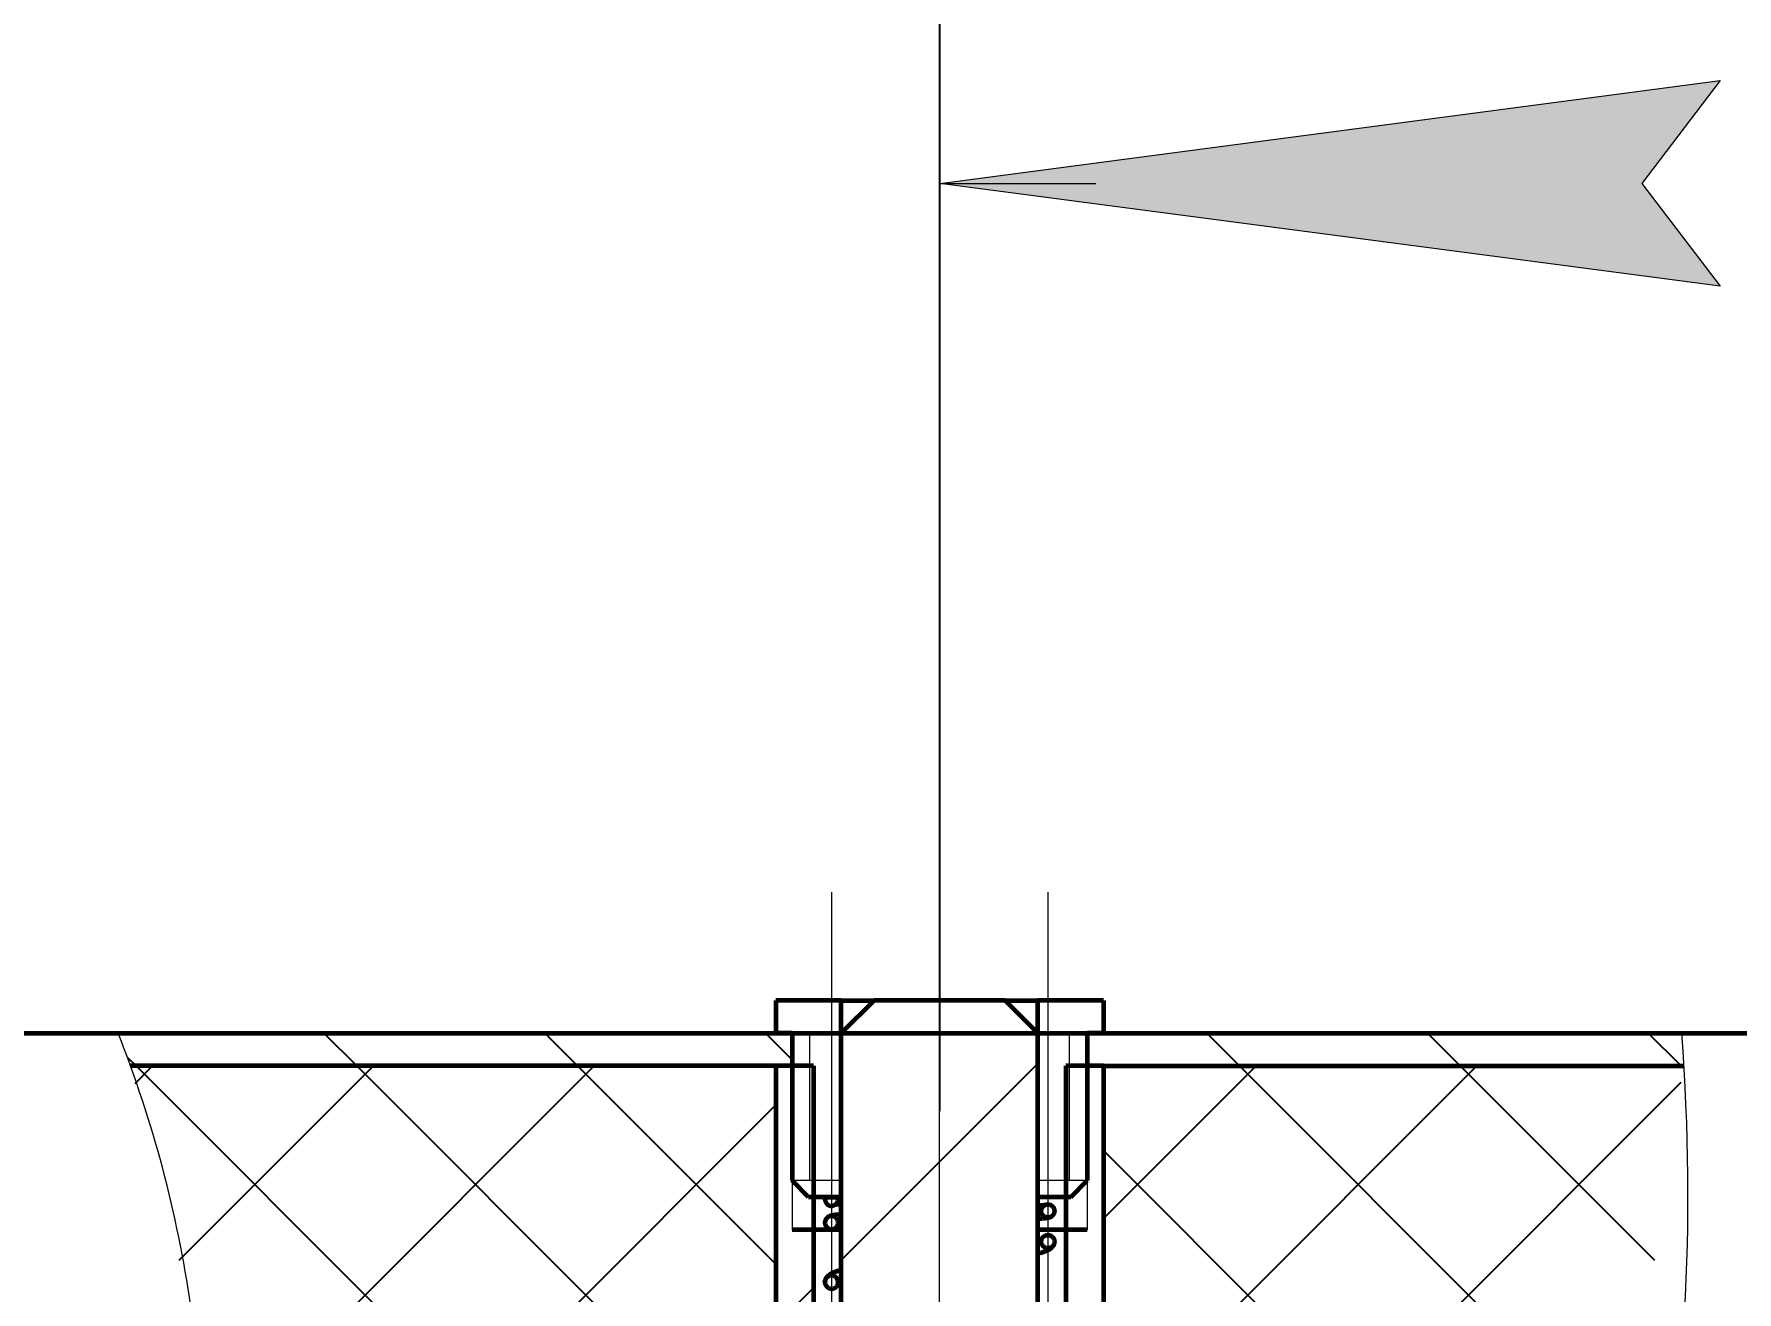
# Model space of a CAD drawing. Header units: millimetres. Extents: x -68 to 2520, y 0 to 297.
# Drawn here: x 2352.55 to 2363.46, y 210.74 to 218.8 of the extents above; entities that cross this region are included whole.
import ezdxf

# ---------------------------------------------------------------- set-up
doc = ezdxf.new("R2010")
doc.units = ezdxf.units.MM
for name, pattern in [('K5LT_AXLED', [13.660316, 9.160316, -1.5, 1.5, -1.5]), ('K5LT_BASIC', [0]), ('K5LT_DASHED', [6, 4, -2]), ('K5LT_THIN', [0]), ('K5LT_THIN_INCLUDED_TO_HATCHING', [0])]:
    doc.linetypes.add(name, pattern=pattern)
doc.layers.add('Системный слой', color=7, linetype='Continuous')
doc.styles.add('KDIMTEXTSTYLE', font='GOST_AU.SHX', dxfattribs={"width": 0.96, "oblique": 15, "height": 5})
doc.dimstyles.new('KDIMSTYLE (1.50)', dxfattribs={"dimtxt": 5, "dimasz": 1, "dimexe": 2, "dimexo": 0, "dimgap": 1, "dimtad": 1, "dimlfac": 0.666667, "dimtxsty": 'KDIMTEXTSTYLE', "dimsah": 1, "dimcen": 0, "dimdle": 1, "dimadec": 0, "dimazin": 0, "dimtfac": 0.667, "dimtmove": 0, "dimatfit": 3, "dimfxl": 1, "dimtvp": 1, "dimtolj": 1, "dimtzin": 0, "dimarcsym": 0})
pattern_1 = [(45, (0, 0), (-2.1213203, 2.1213203), [])]
pattern_2 = [(45, (0, 0), (-1.0606602, 1.0606602), [])]
pattern_3 = [(-45, (0, 0), (0.7071068, 0.7071068), [])]
pattern_4 = [(45, (0, 0), (-0.7071068, 0.7071068), []), (135, (0, 0), (-0.7071068, -0.7071068), [])]

# ---------------------------------------------------------------- blocks, each defined once
blk = doc.blocks.new('U42')
at = {"layer": 'Системный слой'}
h = blk.add_hatch(dxfattribs=at)
h.set_pattern_fill('Металл', angle=45, style=0, pattern_type=0)
h.set_pattern_definition(pattern_2)
h.paths.add_polyline_path([(2359.157, 208.616), (2357.54, 208.616), (2357.54, 208.826), (2357.718, 208.826), (2357.718, 212.396), (2357.928, 212.606), (2358.768, 212.606), (2358.978, 212.396), (2358.978, 208.826), (2359.157, 208.826)])
h = blk.add_hatch(dxfattribs=at)
h.set_pattern_fill('Металл', angle=-45, style=0, pattern_type=0)
h.set_pattern_definition(pattern_3)
h.paths.add_polyline_path([(2359.398, 212.396), (2363.101, 212.396), (2363.116, 212.186), (2359.398, 212.186), (2359.293, 212.186), (2359.293, 212.396)])
h.paths.add_polyline_path([(2353.084, 212.396), (2357.298, 212.396), (2357.403, 212.396), (2357.403, 212.186), (2357.298, 212.186), (2353.164, 212.186)])
h = blk.add_hatch(dxfattribs=at)
h.set_pattern_fill('Неметалл', angle=45, style=0, pattern_type=0)
h.set_pattern_definition(pattern_4)
h.paths.add_polyline_path([(2359.398, 205.886), (2359.398, 212.186), (2363.116, 212.186), (2362.353, 207.118), (2361.737, 205.857), (2360.459, 204.086), (2357.933, 202.779), (2355.796, 203.551), (2354.217, 205.189), (2353.603, 207.782), (2353.549, 208.511), (2353.549, 210.647), (2353.164, 212.186), (2357.298, 212.186), (2357.298, 205.886), (2357.298, 205.571), (2357.304, 205.571), (2357.304, 205.361), (2359.393, 205.361), (2359.393, 205.571), (2359.398, 205.571)])
h = blk.add_hatch(dxfattribs=at)
h.set_pattern_fill('Металл', angle=45, style=0, pattern_type=0)
h.set_pattern_definition(pattern_1)
h.paths.add_polyline_path([(2359.157, 212.186), (2359.398, 212.186), (2359.398, 205.886), (2359.157, 205.886)])
h.paths.add_polyline_path([(2357.298, 212.186), (2357.54, 212.186), (2357.54, 205.886), (2357.298, 205.886)])
at = {"layer": 'Системный слой', "color": 30, "linetype": 'K5LT_AXLED', "lineweight": 18, "true_color": 0xff8000}
for p, q in [((2358.348, 203.361), (2358.348, 214.606)), ((2357.655, 213.299), (2357.655, 206.779)), ((2359.041, 213.299), (2359.041, 206.779))]:
    blk.add_line(p, q, dxfattribs=at)
at = {"layer": 'Системный слой', "color": 5, "linetype": 'K5LT_BASIC', "lineweight": 60, "true_color": 0x0000ff}
for p, q in [((2357.718, 212.606), (2357.298, 212.606)), ((2357.298, 212.606), (2357.298, 212.396)), ((2357.928, 212.606), (2357.718, 212.396)), ((2357.718, 211.346), (2357.718, 212.606)), ((2357.718, 212.606), (2357.928, 212.606)), ((2358.768, 212.606), (2357.928, 212.606)), ((2358.768, 212.606), (2358.978, 212.396)), ((2358.768, 212.606), (2358.978, 212.606)), ((2358.978, 211.346), (2358.978, 212.606)), ((2359.398, 212.606), (2358.978, 212.606)), ((2359.398, 212.606), (2359.398, 212.396)), ((2357.403, 212.396), (2357.298, 212.396)), ((2357.403, 212.396), (2357.403, 211.451)), ((2357.718, 208.826), (2357.718, 212.396)), ((2358.978, 208.826), (2358.978, 212.396)), ((2359.398, 212.396), (2359.293, 212.396)), ((2359.293, 212.396), (2359.293, 211.451)), ((2357.298, 212.186), (2353.164, 212.186)), ((2357.298, 212.186), (2357.298, 205.886)), ((2357.54, 212.186), (2357.298, 212.186)), ((2357.54, 212.186), (2357.54, 205.886)), ((2359.398, 212.186), (2359.157, 212.186)), ((2359.157, 212.186), (2359.157, 205.886)), ((2359.398, 212.186), (2359.398, 205.886)), ((2359.398, 212.186), (2363.116, 212.186)), ((2357.508, 211.346), (2357.403, 211.451)), ((2359.188, 211.346), (2359.293, 211.451)), ((2357.718, 211.346), (2357.508, 211.346)), ((2357.616, 211.346), (2357.695, 211.346)), ((2359.188, 211.346), (2358.978, 211.346)), ((2357.54, 211.136), (2357.403, 211.136)), ((2357.718, 211.136), (2357.54, 211.136)), ((2359.157, 211.136), (2358.978, 211.136)), ((2359.293, 211.136), (2359.157, 211.136))]:
    blk.add_line(p, q, dxfattribs=at)
at = {"layer": 'Системный слой', "color": 7, "linetype": 'K5LT_DASHED', "lineweight": 18}
for p, q in [((2357.347, 212.396), (2357.403, 212.396)), ((2357.403, 212.396), (2357.718, 212.396)), ((2358.978, 212.396), (2359.293, 212.396)), ((2359.293, 212.396), (2359.35, 212.396)), ((2357.718, 211.451), (2357.403, 211.451)), ((2359.293, 211.451), (2358.978, 211.451))]:
    blk.add_line(p, q, dxfattribs=at)
at = {"layer": 'Системный слой', "color": 7, "linetype": 'K5LT_THIN', "lineweight": 18}
for p, q in [((2357.517, 211.451), (2357.517, 212.396)), ((2359.18, 211.451), (2359.18, 212.396)), ((2357.403, 212.186), (2357.403, 211.136)), ((2359.293, 212.186), (2359.293, 211.136))]:
    blk.add_line(p, q, dxfattribs=at)
at = {"layer": 'Системный слой', "color": 5, "linetype": 'K5LT_BASIC', "lineweight": 60, "true_color": 0x0000ff}
for start, end in [(159.9634, 179.9995), (359.9992, 20.0365)]:
    blk.add_arc((2357.655, 211.332), 0.042, start, end, dxfattribs=at)
at = {"layer": 'Системный слой', "color": 7, "linetype": 'K5LT_THIN_INCLUDED_TO_HATCHING', "lineweight": 18}
blk.add_open_spline([(2363.101, 212.396), (2363.285, 209.935), (2362.831, 207.755), (2361.737, 205.857), (2361.379, 205.236), (2360.981, 204.565), (2360.459, 204.086), (2359.78, 203.461), (2358.757, 202.842), (2357.933, 202.779), (2356.65, 202.68), (2354.918, 204.021), (2354.217, 205.189), (2353.68, 206.083), (2353.635, 207.39), (2353.549, 208.511), (2353.495, 209.218), (2353.648, 209.948), (2353.549, 210.647), (2353.465, 211.24), (2353.31, 211.823), (2353.084, 212.396)], degree=3, knots=[0, 0, 0, 0, 1, 1, 1, 2, 2, 2, 3, 3, 3, 4, 4, 4, 5, 5, 5, 6, 6, 6, 7, 7, 7, 7], dxfattribs=at)
at = {"layer": 'Системный слой', "color": 5, "linetype": 'K5LT_BASIC', "lineweight": 60, "true_color": 0x0000ff}
for points, knots in [([(2357.616, 211.346), (2357.615, 211.345), (2357.615, 211.343), (2357.614, 211.339), (2357.613, 211.336), (2357.613, 211.333), (2357.613, 211.332)], [0, 0, 0, 0, 2.12116, 3.551462, 4.981765, 7, 7, 7, 7]), ([(2357.613, 211.332), (2357.613, 211.33), (2357.614, 211.327), (2357.615, 211.32), (2357.618, 211.313), (2357.622, 211.306), (2357.628, 211.299), (2357.636, 211.294), (2357.644, 211.291), (2357.653, 211.29), (2357.661, 211.29), (2357.668, 211.292), (2357.674, 211.294), (2357.681, 211.298), (2357.687, 211.304), (2357.692, 211.311), (2357.696, 211.319), (2357.697, 211.326), (2357.697, 211.33), (2357.697, 211.332)], [0, 0, 0, 0, 0.653359, 1.709876, 2.949508, 4.256046, 5.618612, 6.995436, 8.333358, 9.603875, 10.823608, 11.920469, 12.969321, 14.065223, 15.320861, 16.66673, 18.004809, 19.290772, 20, 20, 20, 20]), ([(2357.718, 211.3), (2357.715, 211.3), (2357.707, 211.299), (2357.697, 211.298), (2357.689, 211.297), (2357.684, 211.297), (2357.679, 211.296), (2357.677, 211.296), (2357.676, 211.295)], [0, 0, 0, 0, 1.629665, 3.682423, 5.323635, 6.553764, 7.782999, 9, 9, 9, 9]), ([(2359.021, 211.294), (2359.02, 211.294), (2359.019, 211.293), (2359.016, 211.293), (2359.014, 211.293), (2359.011, 211.292), (2359.01, 211.292), (2359.007, 211.292), (2359.003, 211.291), (2358.994, 211.291), (2358.985, 211.29), (2358.978, 211.289)], [0, 0, 0, 0, 1.223854, 2.314975, 3.403066, 3.963662, 4.51018, 5.056698, 6.149733, 8.335804, 12, 12, 12, 12]), ([(2359.083, 211.257), (2359.083, 211.255), (2359.083, 211.251), (2359.082, 211.246), (2359.08, 211.241), (2359.078, 211.236), (2359.075, 211.231), (2359.071, 211.227), (2359.067, 211.223), (2359.062, 211.219), (2359.056, 211.216), (2359.051, 211.215), (2359.046, 211.213), (2359.043, 211.212), (2359.039, 211.212), (2359.036, 211.211), (2359.032, 211.21), (2359.027, 211.21), (2359.023, 211.209), (2359.021, 211.209), (2359.019, 211.209), (2359.017, 211.208), (2359.008, 211.208), (2358.995, 211.206), (2358.983, 211.205), (2358.978, 211.205)], [0, 0, 0, 0, 0.552427, 0.998467, 1.475394, 1.988257, 2.545297, 3.161617, 3.866797, 4.716974, 5.81338, 7.355927, 9.008036, 10.091319, 11.174602, 12.256159, 13.332845, 15.44182, 16.079502, 16.624213, 17.168923, 17.713634, 18.803055, 23.704402, 26, 26, 26, 26]), ([(2358.999, 211.257), (2358.999, 211.258), (2359, 211.262), (2359.001, 211.268), (2359.003, 211.276), (2359.008, 211.282), (2359.013, 211.288), (2359.018, 211.292), (2359.025, 211.296), (2359.031, 211.298), (2359.038, 211.299), (2359.044, 211.299), (2359.05, 211.298), (2359.056, 211.296), (2359.062, 211.294), (2359.067, 211.29), (2359.073, 211.285), (2359.077, 211.279), (2359.081, 211.272), (2359.083, 211.265), (2359.083, 211.259), (2359.083, 211.257)], [0, 0, 0, 0, 0.635371, 1.848191, 3.225299, 4.497912, 5.750662, 6.9961, 8.226664, 9.356029, 10.466727, 11.5097, 12.52807, 13.498602, 14.516509, 15.628082, 16.814463, 18.099453, 19.412387, 20.730071, 22, 22, 22, 22]), ([(2359.083, 211.257), (2359.083, 211.254), (2359.083, 211.249), (2359.08, 211.241), (2359.077, 211.234), (2359.073, 211.229), (2359.067, 211.224), (2359.061, 211.219), (2359.053, 211.216), (2359.046, 211.215), (2359.039, 211.215), (2359.032, 211.216), (2359.027, 211.217), (2359.021, 211.22), (2359.015, 211.224), (2359.01, 211.229), (2359.005, 211.235), (2359.002, 211.242), (2359, 211.249), (2358.999, 211.254), (2358.999, 211.257)], [0, 0, 0, 0, 1.365395, 2.653236, 3.835292, 4.923251, 6.061444, 7.295259, 8.606467, 9.863945, 10.976345, 11.959094, 12.885543, 13.857199, 14.918257, 16.050726, 17.27733, 18.576625, 19.718251, 21, 21, 21, 21]), ([(2357.718, 211.235), (2357.712, 211.234), (2357.701, 211.233), (2357.688, 211.232), (2357.678, 211.231), (2357.672, 211.23), (2357.667, 211.229), (2357.662, 211.228), (2357.659, 211.228), (2357.656, 211.227), (2357.653, 211.226), (2357.649, 211.225), (2357.644, 211.224), (2357.638, 211.221), (2357.632, 211.218), (2357.626, 211.212), (2357.621, 211.207), (2357.618, 211.201), (2357.616, 211.196), (2357.614, 211.19), (2357.613, 211.185), (2357.613, 211.182)], [0, 0, 0, 0, 2.693343, 5.458153, 7.300159, 8.680803, 10.06047, 10.979549, 11.897916, 12.815394, 13.731753, 14.648111, 16.015951, 17.385191, 18.576085, 19.348049, 19.948083, 20.461808, 20.9215, 21.343251, 22, 22, 22, 22]), ([(2357.697, 211.182), (2357.697, 211.183), (2357.697, 211.187), (2357.696, 211.193), (2357.693, 211.201), (2357.689, 211.207), (2357.684, 211.213), (2357.678, 211.217), (2357.672, 211.221), (2357.665, 211.223), (2357.659, 211.224), (2357.652, 211.224), (2357.646, 211.223), (2357.641, 211.221), (2357.635, 211.219), (2357.629, 211.215), (2357.624, 211.21), (2357.619, 211.204), (2357.616, 211.197), (2357.614, 211.19), (2357.613, 211.184), (2357.613, 211.182)], [0, 0, 0, 0, 0.635371, 1.848191, 3.225299, 4.497912, 5.750662, 6.9961, 8.226663, 9.356029, 10.466727, 11.5097, 12.52807, 13.498602, 14.516509, 15.628082, 16.814463, 18.099453, 19.412387, 20.730071, 22, 22, 22, 22]), ([(2357.613, 211.182), (2357.613, 211.179), (2357.614, 211.174), (2357.616, 211.166), (2357.62, 211.159), (2357.624, 211.154), (2357.629, 211.149), (2357.636, 211.144), (2357.643, 211.141), (2357.651, 211.14), (2357.658, 211.14), (2357.664, 211.141), (2357.67, 211.142), (2357.676, 211.145), (2357.681, 211.149), (2357.687, 211.154), (2357.691, 211.16), (2357.695, 211.167), (2357.697, 211.174), (2357.697, 211.179), (2357.697, 211.182)], [0, 0, 0, 0, 1.365395, 2.653236, 3.835292, 4.923251, 6.061444, 7.295258, 8.606467, 9.863944, 10.976345, 11.959094, 12.885543, 13.857199, 14.918257, 16.050726, 17.27733, 18.576625, 19.71825, 21, 21, 21, 21]), ([(2357.718, 211.15), (2357.715, 211.15), (2357.707, 211.149), (2357.698, 211.148), (2357.69, 211.148), (2357.684, 211.147), (2357.68, 211.146), (2357.677, 211.146), (2357.676, 211.145)], [0, 0, 0, 0, 1.540045, 3.592854, 5.234123, 6.464308, 7.693617, 9, 9, 9, 9]), ([(2358.978, 211.07), (2358.984, 211.071), (2358.992, 211.074), (2359, 211.077), (2359.003, 211.078), (2359.004, 211.079)], [0, 0, 0, 0, 2.795788, 4.890683, 6, 6, 6, 6]), ([(2359.083, 211.06), (2359.083, 211.058), (2359.083, 211.054), (2359.082, 211.048), (2359.08, 211.042), (2359.078, 211.036), (2359.074, 211.031), (2359.07, 211.025), (2359.065, 211.02), (2359.059, 211.014), (2359.051, 211.009), (2359.041, 211.004), (2359.03, 210.999), (2359.019, 210.995), (2359.004, 210.99), (2358.99, 210.986), (2358.98, 210.984), (2358.978, 210.983)], [0, 0, 0, 0, 0.710322, 1.273445, 1.87884, 2.539284, 3.272261, 4.102554, 5.062224, 6.198866, 7.566426, 9.216873, 11.035123, 12.815144, 14.595165, 17.436996, 18, 18, 18, 18]), ([(2358.999, 211.06), (2358.999, 211.064), (2359, 211.07), (2359.003, 211.079), (2359.007, 211.085), (2359.012, 211.091), (2359.018, 211.095), (2359.025, 211.099), (2359.033, 211.102), (2359.042, 211.103), (2359.051, 211.102), (2359.058, 211.099), (2359.065, 211.095), (2359.07, 211.091), (2359.075, 211.085), (2359.08, 211.078), (2359.083, 211.07), (2359.083, 211.064), (2359.083, 211.06)], [0, 0, 0, 0, 1.592462, 2.785924, 3.828479, 4.866996, 5.899184, 7.021189, 8.189148, 9.563458, 10.873621, 12.085992, 13.033391, 14.033099, 15.089932, 16.33014, 17.573529, 19, 19, 19, 19]), ([(2359.083, 211.06), (2359.083, 211.057), (2359.083, 211.052), (2359.08, 211.044), (2359.077, 211.037), (2359.073, 211.032), (2359.067, 211.027), (2359.061, 211.023), (2359.053, 211.02), (2359.045, 211.018), (2359.037, 211.018), (2359.029, 211.02), (2359.022, 211.023), (2359.016, 211.027), (2359.01, 211.032), (2359.006, 211.038), (2359.002, 211.045), (2359, 211.053), (2358.999, 211.058), (2358.999, 211.06)], [0, 0, 0, 0, 1.312746, 2.58758, 3.677722, 4.686463, 5.689731, 6.920865, 8.1983, 9.417929, 10.659337, 11.860724, 13.123598, 14.118512, 15.228288, 16.35239, 17.621424, 18.912975, 20, 20, 20, 20]), ([(2357.613, 210.8), (2357.613, 210.803), (2357.614, 210.807), (2357.615, 210.813), (2357.617, 210.819), (2357.619, 210.825), (2357.622, 210.83), (2357.627, 210.836), (2357.632, 210.842), (2357.639, 210.847), (2357.647, 210.853), (2357.658, 210.859), (2357.673, 210.866), (2357.693, 210.874), (2357.71, 210.878), (2357.718, 210.881)], [0, 0, 0, 0, 0.631462, 1.136407, 1.684433, 2.288542, 2.966282, 3.743587, 4.654178, 5.746716, 7.084398, 8.746898, 10.824696, 13.400366, 16, 16, 16, 16]), ([(2357.697, 210.8), (2357.697, 210.804), (2357.696, 210.811), (2357.693, 210.819), (2357.689, 210.825), (2357.685, 210.831), (2357.679, 210.836), (2357.672, 210.839), (2357.664, 210.842), (2357.655, 210.843), (2357.646, 210.842), (2357.638, 210.839), (2357.632, 210.836), (2357.626, 210.831), (2357.621, 210.826), (2357.617, 210.819), (2357.614, 210.81), (2357.613, 210.804), (2357.613, 210.8)], [0, 0, 0, 0, 1.592461, 2.785924, 3.828479, 4.866996, 5.899184, 7.021189, 8.189148, 9.563458, 10.873621, 12.085992, 13.033391, 14.033099, 15.089932, 16.33014, 17.573529, 19, 19, 19, 19]), ([(2357.613, 210.8), (2357.613, 210.798), (2357.614, 210.792), (2357.616, 210.784), (2357.62, 210.778), (2357.624, 210.772), (2357.629, 210.767), (2357.636, 210.763), (2357.643, 210.76), (2357.652, 210.758), (2357.66, 210.758), (2357.668, 210.76), (2357.675, 210.763), (2357.681, 210.767), (2357.686, 210.772), (2357.691, 210.778), (2357.695, 210.785), (2357.697, 210.793), (2357.697, 210.798), (2357.697, 210.8)], [0, 0, 0, 0, 1.312746, 2.58758, 3.677722, 4.686463, 5.689731, 6.920865, 8.1983, 9.417929, 10.659337, 11.860724, 13.123598, 14.118512, 15.228288, 16.35239, 17.621424, 18.912975, 20, 20, 20, 20]), ([(2357.718, 210.794), (2357.714, 210.792), (2357.705, 210.789), (2357.698, 210.786), (2357.694, 210.784), (2357.694, 210.784)], [0, 0, 0, 0, 2.062155, 5.274755, 6, 6, 6, 6])]:
    blk.add_open_spline(points, degree=3, knots=knots, dxfattribs=at)
blk = doc.blocks.new('U50')
at = {"layer": 'Системный слой'}
h = blk.add_hatch(dxfattribs=at)
h.set_pattern_fill('Металл', angle=45, style=0, pattern_type=0)
h.set_pattern_definition(pattern_2)
h.paths.add_polyline_path([(2359.157, 208.616), (2357.54, 208.616), (2357.54, 208.826), (2357.718, 208.826), (2357.718, 212.396), (2357.928, 212.606), (2358.768, 212.606), (2358.978, 212.396), (2358.978, 208.826), (2359.157, 208.826)])
h = blk.add_hatch(dxfattribs=at)
h.set_pattern_fill('Металл', angle=-45, style=0, pattern_type=0)
h.set_pattern_definition(pattern_3)
h.paths.add_polyline_path([(2359.398, 212.396), (2363.101, 212.396), (2363.116, 212.186), (2359.398, 212.186), (2359.293, 212.186), (2359.293, 212.396)])
h.paths.add_polyline_path([(2353.084, 212.396), (2357.298, 212.396), (2357.403, 212.396), (2357.403, 212.186), (2357.298, 212.186), (2353.164, 212.186)])
h = blk.add_hatch(dxfattribs=at)
h.set_pattern_fill('Неметалл', angle=45, style=0, pattern_type=0)
h.set_pattern_definition(pattern_4)
h.paths.add_polyline_path([(2359.398, 205.886), (2359.398, 212.186), (2363.116, 212.186), (2362.353, 207.118), (2361.737, 205.857), (2360.459, 204.086), (2357.933, 202.779), (2355.796, 203.551), (2354.217, 205.189), (2353.603, 207.782), (2353.549, 208.511), (2353.549, 210.647), (2353.164, 212.186), (2357.298, 212.186), (2357.298, 205.886), (2357.298, 205.571), (2357.304, 205.571), (2357.304, 205.361), (2359.393, 205.361), (2359.393, 205.571), (2359.398, 205.571)])
h = blk.add_hatch(dxfattribs=at)
h.set_pattern_fill('Металл', angle=45, style=0, pattern_type=0)
h.set_pattern_definition(pattern_1)
h.paths.add_polyline_path([(2359.157, 212.186), (2359.398, 212.186), (2359.398, 205.886), (2359.157, 205.886)])
h.paths.add_polyline_path([(2357.298, 212.186), (2357.54, 212.186), (2357.54, 205.886), (2357.298, 205.886)])
at = {"layer": 'Системный слой', "color": 30, "linetype": 'K5LT_AXLED', "lineweight": 18, "true_color": 0xff8000}
for p, q in [((2358.348, 203.361), (2358.348, 214.606)), ((2357.655, 213.299), (2357.655, 206.779)), ((2359.041, 213.299), (2359.041, 206.779))]:
    blk.add_line(p, q, dxfattribs=at)
at = {"layer": 'Системный слой', "color": 5, "linetype": 'K5LT_BASIC', "lineweight": 60, "true_color": 0x0000ff}
for p, q in [((2357.718, 212.606), (2357.298, 212.606)), ((2357.298, 212.606), (2357.298, 212.396)), ((2357.928, 212.606), (2357.718, 212.396)), ((2357.718, 211.346), (2357.718, 212.606)), ((2357.718, 212.606), (2357.928, 212.606)), ((2358.768, 212.606), (2357.928, 212.606)), ((2358.768, 212.606), (2358.978, 212.396)), ((2358.768, 212.606), (2358.978, 212.606)), ((2358.978, 211.346), (2358.978, 212.606)), ((2359.398, 212.606), (2358.978, 212.606)), ((2359.398, 212.606), (2359.398, 212.396)), ((2357.403, 212.396), (2357.298, 212.396)), ((2357.403, 212.396), (2357.403, 211.451)), ((2357.718, 208.826), (2357.718, 212.396)), ((2358.978, 208.826), (2358.978, 212.396)), ((2359.398, 212.396), (2359.293, 212.396)), ((2359.293, 212.396), (2359.293, 211.451)), ((2357.298, 212.186), (2353.164, 212.186)), ((2357.298, 212.186), (2357.298, 205.886)), ((2357.54, 212.186), (2357.298, 212.186)), ((2357.54, 212.186), (2357.54, 205.886)), ((2359.398, 212.186), (2359.157, 212.186)), ((2359.157, 212.186), (2359.157, 205.886)), ((2359.398, 212.186), (2359.398, 205.886)), ((2359.398, 212.186), (2363.116, 212.186)), ((2357.508, 211.346), (2357.403, 211.451)), ((2359.188, 211.346), (2359.293, 211.451)), ((2357.718, 211.346), (2357.508, 211.346)), ((2357.616, 211.346), (2357.695, 211.346)), ((2359.188, 211.346), (2358.978, 211.346)), ((2357.54, 211.136), (2357.403, 211.136)), ((2357.718, 211.136), (2357.54, 211.136)), ((2359.157, 211.136), (2358.978, 211.136)), ((2359.293, 211.136), (2359.157, 211.136))]:
    blk.add_line(p, q, dxfattribs=at)
at = {"layer": 'Системный слой', "color": 7, "linetype": 'K5LT_DASHED', "lineweight": 18}
for p, q in [((2357.347, 212.396), (2357.403, 212.396)), ((2357.403, 212.396), (2357.718, 212.396)), ((2358.978, 212.396), (2359.293, 212.396)), ((2359.293, 212.396), (2359.35, 212.396)), ((2357.718, 211.451), (2357.403, 211.451)), ((2359.293, 211.451), (2358.978, 211.451))]:
    blk.add_line(p, q, dxfattribs=at)
at = {"layer": 'Системный слой', "color": 7, "linetype": 'K5LT_THIN', "lineweight": 18}
for p, q in [((2357.517, 211.451), (2357.517, 212.396)), ((2359.18, 211.451), (2359.18, 212.396)), ((2357.403, 212.186), (2357.403, 211.136)), ((2359.293, 212.186), (2359.293, 211.136))]:
    blk.add_line(p, q, dxfattribs=at)
at = {"layer": 'Системный слой', "color": 5, "linetype": 'K5LT_BASIC', "lineweight": 60, "true_color": 0x0000ff}
for start, end in [(159.9634, 179.9995), (359.9992, 20.0365)]:
    blk.add_arc((2357.655, 211.332), 0.042, start, end, dxfattribs=at)
at = {"layer": 'Системный слой', "color": 7, "linetype": 'K5LT_THIN_INCLUDED_TO_HATCHING', "lineweight": 18}
blk.add_open_spline([(2363.101, 212.396), (2363.285, 209.935), (2362.831, 207.755), (2361.737, 205.857), (2361.379, 205.236), (2360.981, 204.565), (2360.459, 204.086), (2359.78, 203.461), (2358.757, 202.842), (2357.933, 202.779), (2356.65, 202.68), (2354.918, 204.021), (2354.217, 205.189), (2353.68, 206.083), (2353.635, 207.39), (2353.549, 208.511), (2353.495, 209.218), (2353.648, 209.948), (2353.549, 210.647), (2353.465, 211.24), (2353.31, 211.823), (2353.084, 212.396)], degree=3, knots=[0, 0, 0, 0, 1, 1, 1, 2, 2, 2, 3, 3, 3, 4, 4, 4, 5, 5, 5, 6, 6, 6, 7, 7, 7, 7], dxfattribs=at)
at = {"layer": 'Системный слой', "color": 5, "linetype": 'K5LT_BASIC', "lineweight": 60, "true_color": 0x0000ff}
for points, knots in [([(2357.616, 211.346), (2357.615, 211.345), (2357.615, 211.343), (2357.614, 211.339), (2357.613, 211.336), (2357.613, 211.333), (2357.613, 211.332)], [0, 0, 0, 0, 2.12116, 3.551462, 4.981765, 7, 7, 7, 7]), ([(2357.613, 211.332), (2357.613, 211.33), (2357.614, 211.327), (2357.615, 211.32), (2357.618, 211.313), (2357.622, 211.306), (2357.628, 211.299), (2357.636, 211.294), (2357.644, 211.291), (2357.653, 211.29), (2357.661, 211.29), (2357.668, 211.292), (2357.674, 211.294), (2357.681, 211.298), (2357.687, 211.304), (2357.692, 211.311), (2357.696, 211.319), (2357.697, 211.326), (2357.697, 211.33), (2357.697, 211.332)], [0, 0, 0, 0, 0.653359, 1.709876, 2.949508, 4.256046, 5.618612, 6.995436, 8.333358, 9.603875, 10.823608, 11.920469, 12.969321, 14.065223, 15.320861, 16.66673, 18.004809, 19.290772, 20, 20, 20, 20]), ([(2357.718, 211.3), (2357.715, 211.3), (2357.707, 211.299), (2357.697, 211.298), (2357.689, 211.297), (2357.684, 211.297), (2357.679, 211.296), (2357.677, 211.296), (2357.676, 211.295)], [0, 0, 0, 0, 1.629665, 3.682423, 5.323635, 6.553764, 7.782999, 9, 9, 9, 9]), ([(2359.021, 211.294), (2359.02, 211.294), (2359.019, 211.293), (2359.016, 211.293), (2359.014, 211.293), (2359.011, 211.292), (2359.01, 211.292), (2359.007, 211.292), (2359.003, 211.291), (2358.994, 211.291), (2358.985, 211.29), (2358.978, 211.289)], [0, 0, 0, 0, 1.223854, 2.314975, 3.403066, 3.963662, 4.51018, 5.056698, 6.149733, 8.335804, 12, 12, 12, 12]), ([(2359.083, 211.257), (2359.083, 211.255), (2359.083, 211.251), (2359.082, 211.246), (2359.08, 211.241), (2359.078, 211.236), (2359.075, 211.231), (2359.071, 211.227), (2359.067, 211.223), (2359.062, 211.219), (2359.056, 211.216), (2359.051, 211.215), (2359.046, 211.213), (2359.043, 211.212), (2359.039, 211.212), (2359.036, 211.211), (2359.032, 211.21), (2359.027, 211.21), (2359.023, 211.209), (2359.021, 211.209), (2359.019, 211.209), (2359.017, 211.208), (2359.008, 211.208), (2358.995, 211.206), (2358.983, 211.205), (2358.978, 211.205)], [0, 0, 0, 0, 0.552427, 0.998467, 1.475394, 1.988257, 2.545297, 3.161617, 3.866797, 4.716974, 5.81338, 7.355927, 9.008036, 10.091319, 11.174602, 12.256159, 13.332845, 15.44182, 16.079502, 16.624213, 17.168923, 17.713634, 18.803055, 23.704402, 26, 26, 26, 26]), ([(2358.999, 211.257), (2358.999, 211.258), (2359, 211.262), (2359.001, 211.268), (2359.003, 211.276), (2359.008, 211.282), (2359.013, 211.288), (2359.018, 211.292), (2359.025, 211.296), (2359.031, 211.298), (2359.038, 211.299), (2359.044, 211.299), (2359.05, 211.298), (2359.056, 211.296), (2359.062, 211.294), (2359.067, 211.29), (2359.073, 211.285), (2359.077, 211.279), (2359.081, 211.272), (2359.083, 211.265), (2359.083, 211.259), (2359.083, 211.257)], [0, 0, 0, 0, 0.635371, 1.848191, 3.225299, 4.497912, 5.750662, 6.9961, 8.226664, 9.356029, 10.466727, 11.5097, 12.52807, 13.498602, 14.516509, 15.628082, 16.814463, 18.099453, 19.412387, 20.730071, 22, 22, 22, 22]), ([(2359.083, 211.257), (2359.083, 211.254), (2359.083, 211.249), (2359.08, 211.241), (2359.077, 211.234), (2359.073, 211.229), (2359.067, 211.224), (2359.061, 211.219), (2359.053, 211.216), (2359.046, 211.215), (2359.039, 211.215), (2359.032, 211.216), (2359.027, 211.217), (2359.021, 211.22), (2359.015, 211.224), (2359.01, 211.229), (2359.005, 211.235), (2359.002, 211.242), (2359, 211.249), (2358.999, 211.254), (2358.999, 211.257)], [0, 0, 0, 0, 1.365395, 2.653236, 3.835292, 4.923251, 6.061444, 7.295259, 8.606467, 9.863945, 10.976345, 11.959094, 12.885543, 13.857199, 14.918257, 16.050726, 17.27733, 18.576625, 19.718251, 21, 21, 21, 21]), ([(2357.718, 211.235), (2357.712, 211.234), (2357.701, 211.233), (2357.688, 211.232), (2357.678, 211.231), (2357.672, 211.23), (2357.667, 211.229), (2357.662, 211.228), (2357.659, 211.228), (2357.656, 211.227), (2357.653, 211.226), (2357.649, 211.225), (2357.644, 211.224), (2357.638, 211.221), (2357.632, 211.218), (2357.626, 211.212), (2357.621, 211.207), (2357.618, 211.201), (2357.616, 211.196), (2357.614, 211.19), (2357.613, 211.185), (2357.613, 211.182)], [0, 0, 0, 0, 2.693343, 5.458153, 7.300159, 8.680803, 10.06047, 10.979549, 11.897916, 12.815394, 13.731753, 14.648111, 16.015951, 17.385191, 18.576085, 19.348049, 19.948083, 20.461808, 20.9215, 21.343251, 22, 22, 22, 22]), ([(2357.697, 211.182), (2357.697, 211.183), (2357.697, 211.187), (2357.696, 211.193), (2357.693, 211.201), (2357.689, 211.207), (2357.684, 211.213), (2357.678, 211.217), (2357.672, 211.221), (2357.665, 211.223), (2357.659, 211.224), (2357.652, 211.224), (2357.646, 211.223), (2357.641, 211.221), (2357.635, 211.219), (2357.629, 211.215), (2357.624, 211.21), (2357.619, 211.204), (2357.616, 211.197), (2357.614, 211.19), (2357.613, 211.184), (2357.613, 211.182)], [0, 0, 0, 0, 0.635371, 1.848191, 3.225299, 4.497912, 5.750662, 6.9961, 8.226663, 9.356029, 10.466727, 11.5097, 12.52807, 13.498602, 14.516509, 15.628082, 16.814463, 18.099453, 19.412387, 20.730071, 22, 22, 22, 22]), ([(2357.613, 211.182), (2357.613, 211.179), (2357.614, 211.174), (2357.616, 211.166), (2357.62, 211.159), (2357.624, 211.154), (2357.629, 211.149), (2357.636, 211.144), (2357.643, 211.141), (2357.651, 211.14), (2357.658, 211.14), (2357.664, 211.141), (2357.67, 211.142), (2357.676, 211.145), (2357.681, 211.149), (2357.687, 211.154), (2357.691, 211.16), (2357.695, 211.167), (2357.697, 211.174), (2357.697, 211.179), (2357.697, 211.182)], [0, 0, 0, 0, 1.365395, 2.653236, 3.835292, 4.923251, 6.061444, 7.295258, 8.606467, 9.863944, 10.976345, 11.959094, 12.885543, 13.857199, 14.918257, 16.050726, 17.27733, 18.576625, 19.71825, 21, 21, 21, 21]), ([(2357.718, 211.15), (2357.715, 211.15), (2357.707, 211.149), (2357.698, 211.148), (2357.69, 211.148), (2357.684, 211.147), (2357.68, 211.146), (2357.677, 211.146), (2357.676, 211.145)], [0, 0, 0, 0, 1.540045, 3.592854, 5.234123, 6.464308, 7.693617, 9, 9, 9, 9]), ([(2358.978, 211.07), (2358.984, 211.071), (2358.992, 211.074), (2359, 211.077), (2359.003, 211.078), (2359.004, 211.079)], [0, 0, 0, 0, 2.795788, 4.890683, 6, 6, 6, 6]), ([(2359.083, 211.06), (2359.083, 211.058), (2359.083, 211.054), (2359.082, 211.048), (2359.08, 211.042), (2359.078, 211.036), (2359.074, 211.031), (2359.07, 211.025), (2359.065, 211.02), (2359.059, 211.014), (2359.051, 211.009), (2359.041, 211.004), (2359.03, 210.999), (2359.019, 210.995), (2359.004, 210.99), (2358.99, 210.986), (2358.98, 210.984), (2358.978, 210.983)], [0, 0, 0, 0, 0.710322, 1.273445, 1.87884, 2.539284, 3.272261, 4.102554, 5.062224, 6.198866, 7.566426, 9.216873, 11.035123, 12.815144, 14.595165, 17.436996, 18, 18, 18, 18]), ([(2358.999, 211.06), (2358.999, 211.064), (2359, 211.07), (2359.003, 211.079), (2359.007, 211.085), (2359.012, 211.091), (2359.018, 211.095), (2359.025, 211.099), (2359.033, 211.102), (2359.042, 211.103), (2359.051, 211.102), (2359.058, 211.099), (2359.065, 211.095), (2359.07, 211.091), (2359.075, 211.085), (2359.08, 211.078), (2359.083, 211.07), (2359.083, 211.064), (2359.083, 211.06)], [0, 0, 0, 0, 1.592462, 2.785924, 3.828479, 4.866996, 5.899184, 7.021189, 8.189148, 9.563458, 10.873621, 12.085992, 13.033391, 14.033099, 15.089932, 16.33014, 17.573529, 19, 19, 19, 19]), ([(2359.083, 211.06), (2359.083, 211.057), (2359.083, 211.052), (2359.08, 211.044), (2359.077, 211.037), (2359.073, 211.032), (2359.067, 211.027), (2359.061, 211.023), (2359.053, 211.02), (2359.045, 211.018), (2359.037, 211.018), (2359.029, 211.02), (2359.022, 211.023), (2359.016, 211.027), (2359.01, 211.032), (2359.006, 211.038), (2359.002, 211.045), (2359, 211.053), (2358.999, 211.058), (2358.999, 211.06)], [0, 0, 0, 0, 1.312746, 2.58758, 3.677722, 4.686463, 5.689731, 6.920865, 8.1983, 9.417929, 10.659337, 11.860724, 13.123598, 14.118512, 15.228288, 16.35239, 17.621424, 18.912975, 20, 20, 20, 20]), ([(2357.613, 210.8), (2357.613, 210.803), (2357.614, 210.807), (2357.615, 210.813), (2357.617, 210.819), (2357.619, 210.825), (2357.622, 210.83), (2357.627, 210.836), (2357.632, 210.842), (2357.639, 210.847), (2357.647, 210.853), (2357.658, 210.859), (2357.673, 210.866), (2357.693, 210.874), (2357.71, 210.878), (2357.718, 210.881)], [0, 0, 0, 0, 0.631462, 1.136407, 1.684433, 2.288542, 2.966282, 3.743587, 4.654178, 5.746716, 7.084398, 8.746898, 10.824696, 13.400366, 16, 16, 16, 16]), ([(2357.697, 210.8), (2357.697, 210.804), (2357.696, 210.811), (2357.693, 210.819), (2357.689, 210.825), (2357.685, 210.831), (2357.679, 210.836), (2357.672, 210.839), (2357.664, 210.842), (2357.655, 210.843), (2357.646, 210.842), (2357.638, 210.839), (2357.632, 210.836), (2357.626, 210.831), (2357.621, 210.826), (2357.617, 210.819), (2357.614, 210.81), (2357.613, 210.804), (2357.613, 210.8)], [0, 0, 0, 0, 1.592461, 2.785924, 3.828479, 4.866996, 5.899184, 7.021189, 8.189148, 9.563458, 10.873621, 12.085992, 13.033391, 14.033099, 15.089932, 16.33014, 17.573529, 19, 19, 19, 19]), ([(2357.613, 210.8), (2357.613, 210.798), (2357.614, 210.792), (2357.616, 210.784), (2357.62, 210.778), (2357.624, 210.772), (2357.629, 210.767), (2357.636, 210.763), (2357.643, 210.76), (2357.652, 210.758), (2357.66, 210.758), (2357.668, 210.76), (2357.675, 210.763), (2357.681, 210.767), (2357.686, 210.772), (2357.691, 210.778), (2357.695, 210.785), (2357.697, 210.793), (2357.697, 210.798), (2357.697, 210.8)], [0, 0, 0, 0, 1.312746, 2.58758, 3.677722, 4.686463, 5.689731, 6.920865, 8.1983, 9.417929, 10.659337, 11.860724, 13.123598, 14.118512, 15.228288, 16.35239, 17.621424, 18.912975, 20, 20, 20, 20]), ([(2357.718, 210.794), (2357.714, 210.792), (2357.705, 210.789), (2357.698, 210.786), (2357.694, 210.784), (2357.694, 210.784)], [0, 0, 0, 0, 2.062155, 5.274755, 6, 6, 6, 6])]:
    blk.add_open_spline(points, degree=3, knots=knots, dxfattribs=at)
blk = doc.blocks.new('KDIMARROW_01')
at = {"layer": 'Системный слой'}
blk.add_hatch(color=0, dxfattribs=at).paths.add_polyline_path([(0, 0), (-5, 0.658), (-4.5, 0), (-5, -0.658)])
at = {"layer": 'Системный слой', "color": 0, "linetype": 'K5LT_THIN', "lineweight": 18}
for p, q in [((-4.5, 0), (-5, 0.658)), ((-5, 0.658), (0, 0)), ((0, 0), (-5, -0.658)), ((-5, -0.658), (-4.5, 0)), ((0, 0), (-1, 0))]:
    blk.add_line(p, q, dxfattribs=at)

msp = doc.modelspace()

# ---------------------------------------------------------------- linework, layer by layer
at = {"layer": 'Системный слой', "color": 5, "linetype": 'K5LT_BASIC', "lineweight": 60, "true_color": 0x0000ff}
msp.add_line((2332.90834, 212.39632), (2425.90834, 212.39632), dxfattribs=at)
msp.add_line((2332.90834, 212.39632), (2425.90834, 212.39632), dxfattribs=at)

# ---------------------------------------------------------------- block references
at = {"layer": 'Системный слой'}
for name in ['U42', 'U50']:
    msp.add_blockref(name, (0, 0), dxfattribs=at)

# ---------------------------------------------------------------- dimensions: what is measured, and where the dimension line sits
at = {"layer": 'Системный слой', "color": 7}
for base, p1, p2, location, text in [((2335.90834, 229.72015), (2425.90834, 212.39632), (2335.90834, 212.39632), (2380.90834, 229.72015), '\\H5.0;\\W0.965;\\Q15;\\H5.0;\\W0.965;\\Q15;\\Q15;В'), ((2335.90834, 229.72015), (2425.90834, 212.39632), (2335.90834, 212.39632), (2380.90834, 229.72015), '\\H5.0;\\W0.965;\\Q15;\\H5.0;\\W0.965;\\Q15;\\Q15;В'), ((2403.46833, 217.83972), (2358.34835, 211.89582), (2403.46833, 211.89582), (2380.46833, 217.83972), '\\H5.0;\\W0.965;\\Q15;\\H5.0;\\W0.965;\\Q15;\\Q15;В/2'), ((2403.46833, 217.83972), (2358.34835, 211.89582), (2403.46833, 211.89582), (2380.46833, 217.83972), '\\H5.0;\\W0.965;\\Q15;\\H5.0;\\W0.965;\\Q15;\\Q15;В/2')]:
    msp.add_linear_dim(base=base, p1=p1, p2=p2, location=location, text=text, dimstyle='KDIMSTYLE (1.50)', override={"dimexo": 0, "dimblk1": 'KDIMARROW_01', "dimblk2": 'KDIMARROW_01', "dimse1": 0, "dimse2": 0, "dimclrt": 7, "dimtolj": 1}, dxfattribs=at).render()

doc.saveas('drawing.dxf')
